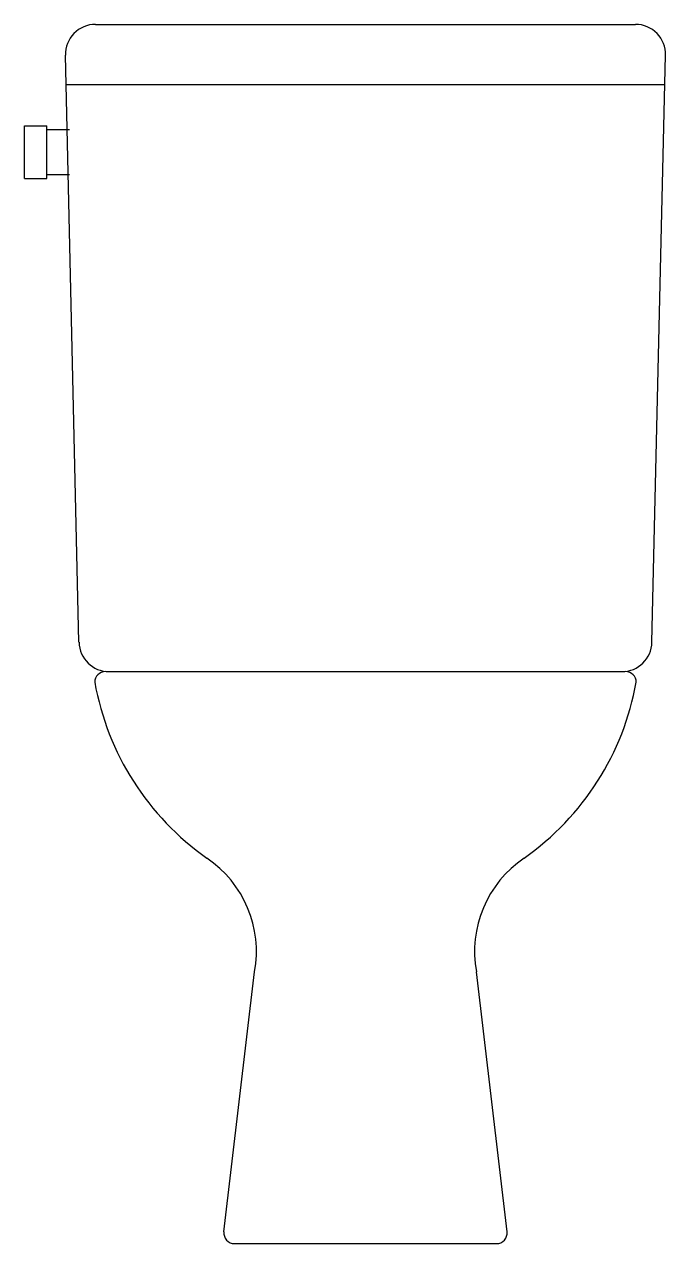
# Model space of a CAD drawing. Extents: x -856.333 to -855.907, y 508.909 to 509.719.
import ezdxf

# ---------------------------------------------------------------- set-up
doc = ezdxf.new("R2010")
doc.units = 0
doc.header["$LTSCALE"] = 50
doc.header["$MEASUREMENT"] = 0
doc.layers.add('A-PECAS', color=2, linetype='CONTINUOUS')

msp = doc.modelspace()

# ---------------------------------------------------------------- linework, layer by layer
at = {"layer": 'A-PECAS'}
for p, q in [((-856.28608, 509.71931), (-855.92703, 509.71931)), ((-856.29701, 509.30885), (-856.30608, 509.69885)), ((-855.9161, 509.30885), (-855.90703, 509.69885)), ((-856.33333, 509.61701), (-856.33333, 509.65201)), ((-856.33333, 509.65201), (-856.31833, 509.65201)), ((-856.31833, 509.61701), (-856.31833, 509.65201)), ((-856.31833, 509.64951), (-856.30333, 509.64951)), ((-856.33333, 509.61701), (-856.31833, 509.61701)), ((-856.31833, 509.61951), (-856.30333, 509.61951)), ((-856.27701, 509.28931), (-855.9361, 509.28931)), ((-856.20063, 508.91713), (-856.18027, 509.08989)), ((-856.01248, 508.91713), (-856.03284, 509.08989)), ((-856.19368, 508.90931), (-856.01943, 508.90931))]:
    msp.add_line(p, q, dxfattribs=at)
at = {"layer": 'A-PECAS', "color": 1}
msp.add_line((-856.30562, 509.67931), (-855.90749, 509.67931), dxfattribs=at)
at = {"layer": 'A-PECAS'}
for centre, radius, start, end in [((-856.28608, 509.69931), 0.02, 90, 181.33222), ((-855.92703, 509.69931), 0.02, 358.66778, 90), ((-856.27701, 509.30931), 0.02, 181.33222, 270), ((-855.9361, 509.30931), 0.02, 270, 358.66778), ((-856.27955, 509.28231), 0.007, 90, 180), ((-855.93355, 509.28231), 0.007, 0, 90), ((-856.10723, 509.31446), 0.18219, 190.16306, 234.9082), ((-856.10588, 509.31446), 0.18219, 305.0918, 349.83694), ((-856.25405, 509.10331), 0.075, 349.69103, 55.85948), ((-855.95905, 509.10331), 0.075, 124.14052, 190.30897), ((-856.19368, 508.91631), 0.007, 173.27615, 270), ((-856.01943, 508.91631), 0.007, 270, 6.72385)]:
    msp.add_arc(centre, radius, start, end, dxfattribs=at)

doc.saveas('drawing.dxf')
